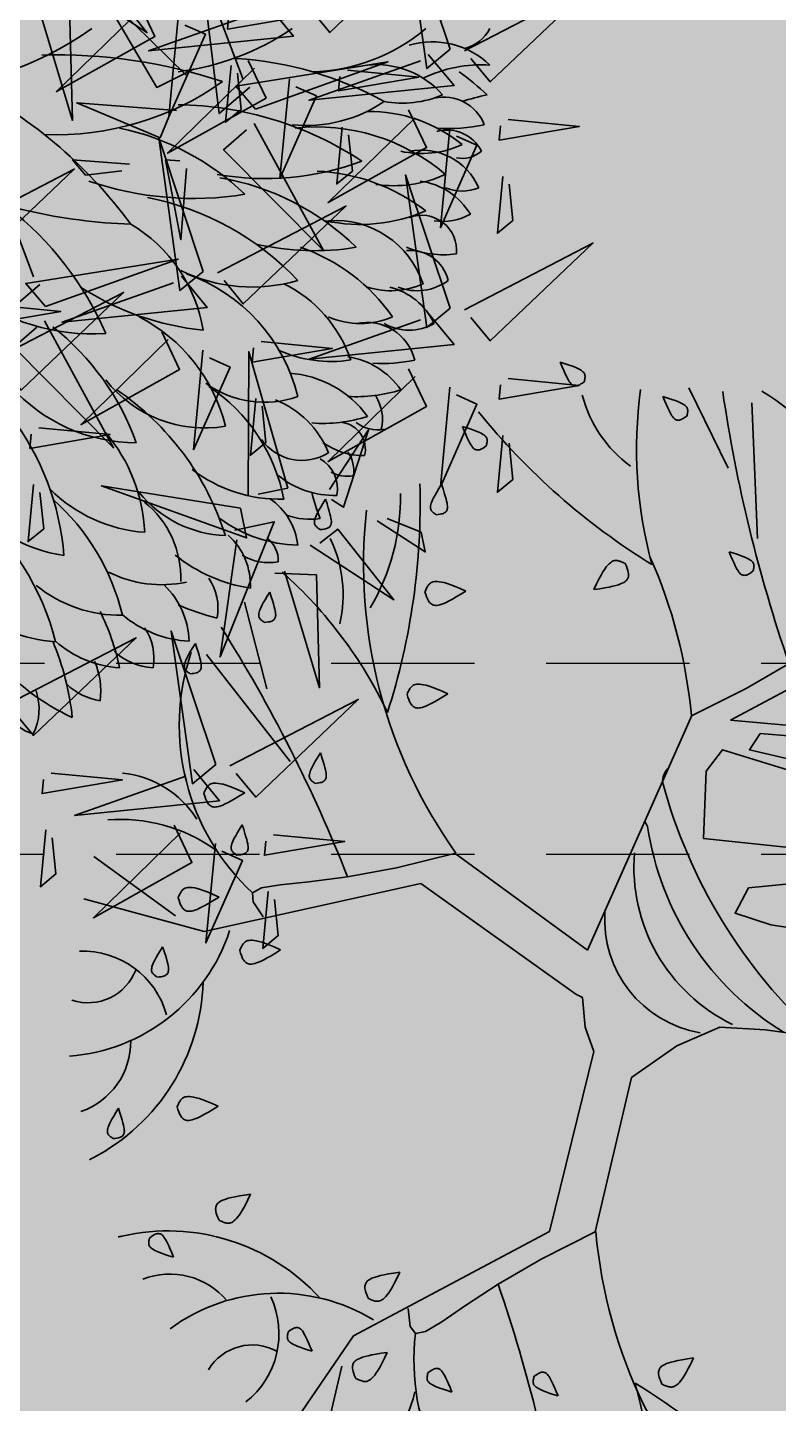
# Model space of a CAD drawing. Header units: millimetres. Extents: x -620 to 19192, y -4765 to 14690.
# Drawn here: x 5364 to 5757, y 5861 to 6581 of the extents above; entities that cross this region are included whole.
import ezdxf

# ---------------------------------------------------------------- set-up
doc = ezdxf.new("R2010")
doc.units = ezdxf.units.MM
doc.header["$LTSCALE"] = 150
doc.linetypes.add('DASHED', pattern=[0.75, 0.5, -0.25])
doc.layers.add('ad-Elevation 10', color=8, linetype='Continuous')
doc.layers.add('ad-Furniture', color=8, linetype='Continuous')
doc.layers.add('ad-Landscape', color=7, linetype='Continuous', lineweight=35, true_color=0x007f00)
doc.layers.add('ad-Landscape 2', color=7, linetype='Continuous', lineweight=35, true_color=0x264c00)

# ---------------------------------------------------------------- blocks, each defined once
blk = doc.blocks.new('bamboo')
at = {"layer": 'ad-Landscape 2'}
for points in [[(1441.7, 20.2), (1392.3, 167.8), (1415.9, -1.1), (1441.7, 20.2)], [(1279.9, 73.2), (1421.8, 146.8), (1308.4, 38.7), (1287, 64.6)], [(1013.6, 99.1), (1106.3, 38.8), (1044.2, 116.9), (1024.6, 101.4)], [(1220.1, -21.7), (1186.2, -50.9), (1166.7, 109), (1212.8, -13.3)], [(1457.4, 18.7), (1599.3, 92.2), (1485.9, -15.8), (1464.5, 10)], [(1158.3, -1.3), (1117.1, -21.9), (1054.1, 85.8), (1149.8, -8.5)], [(974.5, 68.1), (1020.5, 66.3), (1023.9, -58.4), (985.4, 70.4)], [(1095.3, 76), (1115.1, 34.4), (1006.1, -26.5), (1102.4, 67.3)], [(1239.9, 69.2), (1268.3, 34.7), (1108.1, 18.4), (1231.3, 62.1)], [(1205.3, 65.3), (1283.9, 57.7), (1195.2, 42.5), (1196.7, 58.2)], [(1140.9, 55.7), (1130.4, -54.4), (1170.9, 36.9), (1148, 47)], [(1218.1, 7.8), (1238, -33.8), (1129, -94.7), (1225.2, -0.8)], [(1199.3, 2.4), (1193.3, -60.5), (1210.5, -46.3), (1206.4, -6.2)], [(1226.2, -46), (1372.8, 6.4), (1204.4, -20.6), (1226.2, -46)], [(1417.4, 14.6), (1445.8, -19.9), (1285.6, -36.1), (1408.7, 7.5)], [(1263.8, -12.5), (1253.3, -122.6), (1293.7, -31.3), (1270.9, -21.1)], [(1328.2, -2.9), (1406.8, -10.5), (1318.1, -25.7), (1319.6, -10)], [(1139, -47.3), (1028.7, -39.1), (1120.8, -77.6), (1130.5, -54.6)], [(1395.6, -46.8), (1415.5, -88.4), (1306.5, -149.2), (1402.7, -55.4)], [(1505.7, -57.4), (1584.3, -65), (1495.6, -80.2), (1497.1, -64.5)], [(1225, -61.7), (1301.4, -202.1), (1191.1, -90.8), (1216.5, -69)], [(1322.2, -65.8), (1316.2, -128.7), (1333.4, -114.5), (1329.3, -74.4)], [(1441.3, -67.1), (1430.8, -177.1), (1471.2, -85.8), (1448.4, -75.7)], [(1168.6, -225.3), (1119.3, -77.6), (1142.8, -246.6), (1168.6, -225.3)], [(1086.9, -106.8), (1023.9, -102.1), (1038.4, -119), (1078.4, -114.1)], [(1149.9, -111.5), (1143.9, -190.3), (1126.9, -101.9), (1142.6, -103)], [(884, -185.9), (1025.9, -112.3), (912.4, -220.4), (891.1, -194.5)], [(988, -239.9), (954.1, -269), (934.6, -109.2), (980.8, -231.4)], [(1441.7, -266.2), (1392.3, -118.6), (1415.9, -287.5), (1441.7, -266.2)], [(1499.7, -120.3), (1493.7, -183.2), (1510.9, -169), (1506.8, -128.9)], [(1184.4, -226.8), (1326.3, -153.2), (1212.8, -261.3), (1191.5, -235.4)], [(1457.4, -267.7), (1599.3, -194.1), (1485.9, -302.2), (1464.5, -276.3)], [(994.1, -264.1), (1140.7, -211.8), (972.3, -238.7), (994.1, -264.1)], [(1144.3, -230.8), (1172.7, -265.3), (1012.5, -281.6), (1135.7, -237.9)], [(938.6, -322.2), (1080.5, -248.7), (967.1, -356.7), (945.7, -330.8)], [(932.3, -262), (1010.9, -269.6), (922.2, -284.8), (923.7, -269.1)], [(1417.4, -271.7), (1445.8, -306.2), (1285.6, -322.5), (1408.7, -278.8)], [(992.9, -279.9), (1069.3, -420.3), (959, -309), (984.4, -287.2)], [(1122.6, -292.2), (1142.4, -333.8), (1033.4, -394.7), (1129.7, -300.8)], [(1232.6, -302.9), (1311.2, -310.5), (1222.5, -325.7), (1224, -310)], [(1168.2, -312.5), (1157.7, -422.6), (1198.2, -331.3), (1175.3, -321.1)], [(1218.2, -474.1), (1218.9, -314.2), (1262, -464.9), (1229.2, -471.8)], [(1395.6, -333.1), (1415.5, -374.7), (1306.5, -435.6), (1402.7, -341.7)], [(1505.7, -343.8), (1584.3, -351.4), (1495.6, -366.6), (1497.1, -350.9)], [(1441.3, -353.4), (1430.8, -463.5), (1471.2, -372.2), (1448.4, -362)], [(1226.6, -365.8), (1220.6, -428.7), (1237.8, -414.5), (1233.7, -374.4)], [(986.9, -398.3), (1065.5, -405.9), (976.8, -421.1), (978.3, -405.4)], [(1308, -466.6), (1351.2, -400.5), (1323.6, -486.2), (1310.3, -477.5)], [(1499.7, -406.7), (1493.7, -469.6), (1510.9, -455.4), (1506.8, -415.3)], [(980.9, -461.2), (974.9, -524.1), (992.1, -509.9), (988, -469.8)], [(1209.6, -487.3), (1055.9, -462.6), (1216.5, -520.1), (1209.6, -487.3)], [(1361, -501.1), (1413.9, -535.6), (1409.3, -513.8), (1371.9, -498.8)], [(1203.3, -511.5), (1247, -502.3), (1187.1, -651.7), (1205.5, -522.4)], [(1286.7, -528.1), (1379.3, -588.5), (1317.2, -510.3), (1297.6, -525.8)], [(1247.5, -559.2), (1293.6, -560.9), (1297, -685.7), (1258.5, -556.9)], [(1182.3, -770.7), (1132.9, -623.1), (1156.5, -792), (1182.3, -770.7)], [(952.3, -704), (1094.2, -630.5), (980.7, -738.5), (959.4, -712.7)], [(1198, -772.2), (1339.9, -698.7), (1226.5, -806.7), (1205.1, -780.8)], [(1000.5, -780.1), (1079.1, -787.7), (990.4, -802.9), (991.9, -787.2)], [(1158, -776.3), (1186.4, -810.8), (1026.2, -827), (1149.3, -783.4)], [(994.5, -843), (988.5, -905.9), (1005.7, -891.7), (1001.6, -851.6)], [(1136.2, -837.6), (1156, -879.2), (1047.1, -940.1), (1143.3, -846.3)], [(1246.3, -848.3), (1324.9, -855.9), (1236.2, -871.1), (1237.7, -855.4)], [(1181.9, -857.9), (1171.4, -968), (1211.8, -876.7), (1189, -866.6)], [(1240.3, -911.2), (1234.3, -974.1), (1251.5, -959.9), (1247.4, -919.8)]]:
    blk.add_lwpolyline(points, dxfattribs=at)
blk = doc.blocks.new('A$C7DA81DBD')
at = {"layer": 'ad-Landscape'}
for centre, radius, start, end in [((0.5036, -2.3877), 1.7715, 23.40985, 52.04459), ((1.8408, -1.8007), 0.8356, 9.30481, 59.3197), ((2.2585, -2.2572), 0.9551, 13.74281, 70.74014), ((2.8127, -0.1703), 1.5025, 236.86683, 264.37468), ((2.7888, -2.0624), 0.7268, 18.67082, 63.79699), ((3.6025, -1.7876), 0.3701, 25.36372, 76.0362), ((2.0528, -0.5755), 1.111, 231.64981, 273.95156), ((0.9565, -2.7668), 1.425, 19.73306, 51.77211), ((1.8936, -2.412), 0.9205, 13.66836, 62.88227), ((3.5309, -1.1863), 0.4429, 246.56317, 293.43683), ((3.5663, -1.8937), 0.2709, 13.65461, 102.44901), ((3.799, -1.3868), 0.2788, 240.36234, 299.63766), ((3.3701, -1.1333), 0.7046, 245.60352, 278.75304), ((3.3942, -2.2431), 0.4369, 34.78481, 81.07296), ((3.6458, -0.9704), 0.8788, 267.00257, 282.07341), ((2.6751, -1.5084), 0.6953, 218.28249, 279.3433), ((3.0021, -1.5187), 0.5438, 233.77897, 289.79803), ((3.104, -2.4748), 0.5733, 35.76353, 86.37343), ((2.3006, -1.3581), 0.9275, 221.73929, 269.82837), ((1.3292, -3.2587), 1.5303, 17.59049, 55.74559), ((2.167, -2.7765), 0.9598, 10.85815, 56.55055), ((3.5079, -1.2176), 0.814, 266.76384, 287.52222), ((3.4132, -2.1554), 0.2388, 346.75476, 32.31761), ((2.8672, -2.5356), 0.5252, 21.8257, 68.02813), ((0.4415, -3.0214), 1.4626, 4.53972, 37.07204), ((3.3241, -1.386), 0.7926, 265.56631, 288.01228), ((3.4098, -2.3203), 0.1483, 346.0967, 81.70295), ((3.6227, -2.031), 0.1831, 231.14247, 282.0713), ((1.4468, -2.8141), 0.8978, 2.30093, 40.50756), ((3.2095, -2.1093), 0.2729, 215.39886, 302.15517), ((3.5474, -1.9775), 0.3785, 233.8191, 270.95416), ((3.3252, -2.438), 0.1695, 350.71369, 36.27653), ((3.2185, -2.5369), 0.186, 348.23624, 60.99446), ((3.0882, -1.8014), 0.7945, 232.47186, 271.55185), ((3.387, -2.0873), 0.4877, 230.8294, 271.59888), ((3.4542, -2.3019), 0.1679, 239.89017, 283.18093), ((2.4021, -1.9593), 0.8207, 225.12287, 265.9267), ((2.8129, -2.1522), 0.6446, 219.15642, 267.78171), ((4.7109, -2.1806), 1.4962, 194.55365, 200.41362), ((2.0257, -2.069), 0.8461, 218.49282, 261.42911), ((0.4879, -3.7225), 1.408, 14.08678, 50.75178), ((1.0136, -3.5245), 1.2421, 13.52703, 48.39805), ((1.9988, -3.0323), 0.5442, 358.24862, 50.68038), ((2.8327, -2.8868), 0.3555, 6.20703, 55.71806), ((3.2048, -2.0899), 0.7587, 233.84333, 268.58495), ((3.255, -2.3074), 0.3987, 250.94104, 277.72728), ((2.5541, -3.0699), 0.3719, 357.60187, 47.96098), ((2.9291, -2.9329), 0.15, 357.47025, 53.80961), ((3.0549, -2.2322), 0.863, 231.02378, 261.38718), ((3.0253, -2.6704), 0.2744, 237.97543, 281.26619), ((2.4357, -2.4238), 0.6427, 243.07607, 282.38547), ((2.2078, -2.5037), 0.7304, 230.8151, 271.05063), ((2.1285, -3.3962), 0.4606, 2.36478, 45.58317), ((2.4584, -3.1948), 0.2887, 349.0778, 34.64065), ((1.8961, -2.6169), 0.7641, 227.38545, 266.81155), ((3.0457, -2.0047), 1.2814, 246.14352, 256.28476), ((0.9147, -3.7961), 1.3196, 11.93886, 26.21864), ((2.6219, -2.7574), 0.6207, 229.77589, 266.93335), ((2.1061, -3.4684), 0.2887, 349.0778, 34.64065), ((0.4659, -3.9514), 1.4875, 5.97252, 22.70743), ((2.2394, -2.9434), 0.5806, 228.33638, 266.67487), ((2.4444, -2.7002), 1.2047, 219.61762, 245.52562), ((2.4029, -3.194), 0.3293, 226.24511, 267.68542), ((1.6924, -3.6508), 0.4098, 352.3277, 23.61076), ((2.1581, -3.3546), 0.3559, 226.86291, 260.36915), ((1.4522, -3.7508), 0.3106, 333.81915, 18.78711), ((1.8213, -3.5993), 0.3023, 216.32124, 252.6008)]:
    blk.add_arc(centre, radius, start, end, dxfattribs=at)
at = {"layer": 'ad-Landscape 2'}
for centre, radius, start, end in [((1.0264, 1.4309), 1.7659, 234.46623, 305.53377), ((2.3531, 1.1695), 1.4234, 277.04197, 304.31969), ((3.2407, 0.7659), 1.0093, 271.25618, 310.10548), ((4.0462, 0.1006), 0.224, 285.31091, 331.56637), ((1.8634, -3.0329), 2.8823, 71.61053, 91.71734), ((3.9266, -0.5355), 0.4565, 46.08818, 106.23686), ((2.7222, -2.1138), 1.9478, 61.18217, 86.26036), ((3.6164, -0.6908), 0.4865, 41.13896, 95.57028), ((4.1975, -0.9392), 0.7339, 86.42892, 116.01705), ((0.1824, -2.6175), 2.5892, 36.37093, 63.62041), ((1.8532, 0.9988), 1.5896, 267.80694, 305.34258), ((3.052, -1.6261), 1.72, 46.87005, 53.5161), ((3.7607, 0.1513), 0.5674, 259.89405, 293.04357), ((4.487, -1.6291), 1.2847, 101.63719, 108.00047), ((2.5064, -2.2982), 1.8728, 56.55296, 89.35046), ((3.2335, 0.2213), 0.7603, 264.12058, 304.2254), ((3.9905, -0.6212), 0.2383, 21.22812, 103.00293), ((3.5803, -1.2652), 0.8033, 50.61412, 90.78978), ((1.9143, -1.938), 1.4152, 46.12226, 78.10878), ((3.2885, -1.64), 1.0932, 49.52167, 96.17194), ((4.0211, 0.3309), 0.8867, 265.54152, 282.47041), ((4.0065, -0.7788), 0.2144, 27.19351, 104.68974), ((3.8679, -0.1672), 0.5263, 257.39124, 294.96296), ((3.8641, -1.0224), 0.3477, 23.91838, 100.78741), ((4.09, -0.5543), 0.1658, 259.35441, 310.28324), ((3.0057, 0.698), 1.5293, 260.07303, 290.39202), ((2.3551, 1.8074), 2.8907, 245.67414, 268.25794), ((2.5206, -2.2177), 1.411, 45.5947, 80.34135), ((3.2424, -1.8545), 1.0655, 52.5105, 87.25212), ((3.7147, -0.1925), 0.678, 261.55573, 294.70525), ((2.6118, 0.8298), 1.7705, 251.06869, 279.21005), ((3.8058, -1.2269), 0.3858, 31.15088, 81.88723), ((4.09, -0.6654), 0.2348, 246.95459, 293.04541), ((2.0704, -2.4383), 1.5297, 43.15526, 79.12002), ((3.5292, -0.1698), 0.9139, 258.01728, 293.3144), ((3.867, -1.2266), 0.1934, 354.18666, 110.59598), ((3.9828, -0.7528), 0.3143, 261.59333, 299.16505), ((3.3934, -1.5704), 0.508, 18.36566, 94.36285), ((3.2785, 0.1985), 1.4267, 256.95691, 279.25489), ((2.8723, -2.1694), 1.0147, 34.6416, 71.06237), ((3.9905, -0.7068), 0.5437, 247.64575, 277.28341), ((3.8061, -1.4393), 0.2126, 12.8534, 96.06864), ((2.935, -0.5362), 0.8919, 243.91881, 286.35993), ((3.6986, -1.0203), 0.4283, 252.41068, 294.40253), ((3.8429, -1.1634), 0.2852, 248.35462, 306.71622)]:
    blk.add_arc(centre, radius, start, end, dxfattribs=at)
blk = doc.blocks.new('A$C279134A6')
at = {"layer": 'ad-Landscape', "linetype": 'Continuous'}
for p, q in [((185.45, 683.31), (169.64, 750.19)), ((352.62, 400.13), (423.66, 240.51)), ((72.23, 376.89), (16.73, 336.36)), ((150.22, 271.73), (93.3, 199.01)), ((134.41, 222.4), (119.11, 163.38)), ((468.35, 119.95), (464.31, 27.7)), ((448.29, 72.2), (421.53, 17.41))]:
    blk.add_line(p, q, dxfattribs=at)
for points in [[(326.61, 591.55), (193.35, 662.62), (145.49, 732.73)], [(316.25, 690.18), (316.11, 690.71), (315.98, 691.24), (315.87, 691.75), (315.77, 692.26), (315.69, 692.76), (315.64, 693.25), (315.62, 693.72), (315.63, 694.19), (315.67, 694.64), (315.76, 695.08), (315.92, 695.51), (316.14, 695.95), (316.45, 696.39), (316.85, 696.83), (317.36, 697.29), (317.99, 697.77), (318.77, 698.27), (319.72, 698.8), (320.92, 699.38), (322.42, 700.03), (324.28, 700.75), (326.54, 701.56), (329.26, 702.47), (332.5, 703.5)], [(316.25, 690.18), (317.42, 689.35), (318.43, 688.7), (319.29, 688.21), (320.03, 687.85), (320.66, 687.61), (321.22, 687.47), (321.72, 687.4), (322.19, 687.39), (322.64, 687.42), (323.09, 687.49), (323.53, 687.63), (323.97, 687.84), (324.42, 688.13), (324.88, 688.52), (325.36, 689.02), (325.85, 689.63), (326.38, 690.38), (326.95, 691.31), (327.59, 692.48), (328.32, 693.92), (329.15, 695.7), (330.11, 697.85), (331.22, 700.44), (332.5, 703.5)], [(194.9, 691.63), (195.59, 691.97), (196.28, 692.3), (196.96, 692.6), (197.63, 692.88), (198.3, 693.13), (198.95, 693.34), (199.6, 693.51), (200.24, 693.63), (200.87, 693.7), (201.51, 693.69), (202.15, 693.61), (202.81, 693.43), (203.5, 693.13), (204.24, 692.7), (205.01, 692.13), (205.85, 691.39), (206.75, 690.48), (207.74, 689.32), (208.83, 687.86), (210.03, 686.04), (211.36, 683.8), (212.85, 681.06), (214.5, 677.77), (216.33, 673.87)], [(244.05, 687.63), (243.91, 688.16), (243.78, 688.68), (243.67, 689.2), (243.57, 689.71), (243.49, 690.21), (243.44, 690.7), (243.42, 691.17), (243.43, 691.63), (243.47, 692.08), (243.56, 692.52), (243.72, 692.96), (243.94, 693.4), (244.25, 693.83), (244.65, 694.28), (245.16, 694.74), (245.79, 695.22), (246.56, 695.72), (247.52, 696.25), (248.72, 696.83), (250.22, 697.48), (252.07, 698.2), (254.33, 699), (257.06, 699.92), (260.3, 700.95)], [(244.05, 687.63), (245.22, 686.8), (246.23, 686.15), (247.09, 685.66), (247.83, 685.3), (248.46, 685.06), (249.02, 684.92), (249.52, 684.85), (249.99, 684.84), (250.44, 684.87), (250.88, 684.94), (251.32, 685.08), (251.77, 685.29), (252.22, 685.58), (252.68, 685.97), (253.15, 686.46), (253.65, 687.08), (254.18, 687.83), (254.75, 688.76), (255.39, 689.93), (256.12, 691.37), (256.95, 693.15), (257.91, 695.3), (259.02, 697.88), (260.3, 700.95)], [(403.22, 695.44), (402.42, 693.59), (401.81, 692.02), (401.38, 690.69), (401.1, 689.57), (400.95, 688.63), (400.91, 687.82), (400.96, 687.11), (401.08, 686.46), (401.25, 685.85), (401.48, 685.26), (401.8, 684.69), (402.21, 684.14), (402.74, 683.61), (403.41, 683.09), (404.23, 682.57), (405.21, 682.06), (406.4, 681.55), (407.82, 681.04), (409.55, 680.53), (411.63, 680), (414.13, 679.45), (417.09, 678.89), (420.58, 678.3), (424.65, 677.69)], [(403.22, 695.44), (403.92, 695.78), (404.6, 696.11), (405.28, 696.42), (405.95, 696.7), (406.62, 696.94), (407.27, 697.15), (407.92, 697.32), (408.56, 697.44), (409.19, 697.51), (409.83, 697.51), (410.47, 697.42), (411.13, 697.24), (411.83, 696.94), (412.56, 696.51), (413.34, 695.94), (414.17, 695.21), (415.08, 694.29), (416.06, 693.13), (417.15, 691.68), (418.35, 689.86), (419.69, 687.61), (421.17, 684.87), (422.82, 681.59), (424.65, 677.69)], [(194.9, 691.63), (194.1, 689.78), (193.49, 688.2), (193.06, 686.88), (192.78, 685.76), (192.63, 684.82), (192.59, 684.01), (192.64, 683.3), (192.76, 682.65), (192.93, 682.04), (193.16, 681.45), (193.47, 680.88), (193.89, 680.33), (194.42, 679.8), (195.08, 679.27), (195.9, 678.76), (196.89, 678.25), (198.07, 677.74), (199.5, 677.23), (201.23, 676.71), (203.31, 676.18), (205.81, 675.64), (208.77, 675.08), (212.26, 674.49), (216.33, 673.87)], [(148.92, 659.8), (148.78, 660.34), (148.65, 660.86), (148.54, 661.38), (148.44, 661.89), (148.36, 662.39), (148.31, 662.87), (148.29, 663.35), (148.3, 663.81), (148.34, 664.26), (148.44, 664.7), (148.59, 665.14), (148.81, 665.57), (149.12, 666.01), (149.52, 666.46), (150.03, 666.92), (150.67, 667.39), (151.44, 667.89), (152.39, 668.43), (153.6, 669.01), (155.09, 669.65), (156.95, 670.37), (159.21, 671.18), (161.93, 672.09), (165.17, 673.12)], [(148.92, 659.8), (150.09, 658.98), (151.1, 658.33), (151.96, 657.83), (152.7, 657.48), (153.34, 657.24), (153.89, 657.09), (154.39, 657.03), (154.86, 657.01), (155.31, 657.04), (155.76, 657.12), (156.2, 657.26), (156.64, 657.47), (157.09, 657.76), (157.55, 658.15), (158.03, 658.64), (158.52, 659.26), (159.05, 660.01), (159.62, 660.94), (160.26, 662.1), (160.99, 663.55), (161.82, 665.32), (162.78, 667.48), (163.89, 670.06), (165.17, 673.12)], [(358.2, 591.72), (320.98, 610.4), (291.74, 627.48), (269.52, 642.02), (253.38, 653.1), (242.35, 659.78), (235.49, 661.13), (231.84, 656.23), (230.45, 644.14)], [(203.37, 637.08), (202.56, 635.22), (201.96, 633.65), (201.52, 632.33), (201.24, 631.21), (201.09, 630.26), (201.06, 629.45), (201.11, 628.74), (201.22, 628.1), (201.39, 627.49), (201.62, 626.9), (201.94, 626.33), (202.35, 625.78), (202.88, 625.24), (203.55, 624.72), (204.37, 624.21), (205.36, 623.7), (206.54, 623.19), (207.97, 622.68), (209.69, 622.16), (211.78, 621.63), (214.27, 621.09), (217.24, 620.53), (220.72, 619.94), (224.79, 619.32)], [(203.37, 637.08), (204.06, 637.42), (204.75, 637.75), (205.43, 638.05), (206.1, 638.33), (206.76, 638.58), (207.42, 638.79), (208.07, 638.96), (208.7, 639.08), (209.34, 639.14), (209.97, 639.14), (210.61, 639.06), (211.28, 638.87), (211.97, 638.58), (212.7, 638.15), (213.48, 637.57), (214.31, 636.84), (215.22, 635.92), (216.21, 634.77), (217.29, 633.31), (218.49, 631.49), (219.83, 629.25), (221.31, 626.51), (222.96, 623.22), (224.79, 619.32)], [(54.64, 595.87), (54.5, 596.4), (54.38, 596.92), (54.26, 597.44), (54.16, 597.95), (54.09, 598.45), (54.04, 598.93), (54.01, 599.41), (54.02, 599.87), (54.07, 600.32), (54.16, 600.76), (54.31, 601.2), (54.54, 601.63), (54.84, 602.07), (55.25, 602.52), (55.76, 602.98), (56.39, 603.46), (57.16, 603.95), (58.12, 604.49), (59.32, 605.07), (60.82, 605.71), (62.67, 606.43), (64.93, 607.24), (67.65, 608.16), (70.9, 609.19)], [(54.64, 595.87), (55.82, 595.04), (56.82, 594.39), (57.68, 593.9), (58.42, 593.54), (59.06, 593.3), (59.62, 593.16), (60.12, 593.09), (60.58, 593.08), (61.04, 593.1), (61.48, 593.18), (61.92, 593.32), (62.36, 593.53), (62.81, 593.82), (63.27, 594.21), (63.75, 594.7), (64.25, 595.32), (64.77, 596.07), (65.35, 597), (65.99, 598.17), (66.71, 599.61), (67.55, 601.38), (68.51, 603.54), (69.62, 606.12), (70.9, 609.19)], [(356.89, 469.03), (326.61, 591.55)], [(382.56, 486.75), (357.78, 591.94)], [(101.81, 583.95), (101.01, 582.09), (100.4, 580.52), (99.97, 579.19), (99.69, 578.08), (99.54, 577.13), (99.5, 576.32), (99.55, 575.61), (99.67, 574.97), (99.84, 574.35), (100.07, 573.77), (100.39, 573.2), (100.8, 572.65), (101.33, 572.11), (102, 571.59), (102.81, 571.07), (103.8, 570.56), (104.99, 570.06), (106.41, 569.55), (108.14, 569.03), (110.22, 568.5), (112.72, 567.96), (115.68, 567.39), (119.17, 566.81), (123.24, 566.19)], [(101.81, 583.95), (102.51, 584.29), (103.19, 584.61), (103.87, 584.92), (104.54, 585.2), (105.21, 585.45), (105.86, 585.66), (106.51, 585.83), (107.15, 585.95), (107.78, 586.01), (108.42, 586.01), (109.06, 585.93), (109.72, 585.74), (110.42, 585.44), (111.15, 585.02), (111.93, 584.44), (112.76, 583.71), (113.67, 582.79), (114.65, 581.64), (115.74, 580.18), (116.94, 578.36), (118.28, 576.11), (119.76, 573.38), (121.41, 570.09), (123.24, 566.19)], [(29.7, 528.37), (29.25, 528.06), (28.81, 527.74), (28.39, 527.43), (27.99, 527.1), (27.6, 526.77), (27.25, 526.44), (26.92, 526.09), (26.63, 525.73), (26.37, 525.36), (26.15, 524.97), (25.98, 524.54), (25.87, 524.06), (25.82, 523.53), (25.84, 522.93), (25.93, 522.24), (26.1, 521.47), (26.36, 520.59), (26.74, 519.56), (27.27, 518.34), (27.99, 516.88), (28.93, 515.13), (30.12, 513.04), (31.6, 510.58), (33.39, 507.68)], [(29.7, 528.37), (31.13, 528.24), (32.32, 528.08), (33.3, 527.89), (34.09, 527.68), (34.73, 527.45), (35.25, 527.2), (35.67, 526.93), (36.03, 526.63), (36.36, 526.32), (36.64, 525.97), (36.89, 525.58), (37.09, 525.13), (37.24, 524.62), (37.34, 524.02), (37.38, 523.34), (37.36, 522.55), (37.27, 521.63), (37.1, 520.55), (36.83, 519.25), (36.44, 517.68), (35.92, 515.79), (35.25, 513.53), (34.41, 510.84), (33.39, 507.68)], [(73.29, 506.76), (73.89, 508.69), (74.45, 510.28), (74.98, 511.57), (75.5, 512.6), (76, 513.41), (76.49, 514.05), (76.99, 514.56), (77.5, 514.97), (78.03, 515.33), (78.59, 515.63), (79.2, 515.85), (79.87, 516), (80.62, 516.06), (81.47, 516.03), (82.42, 515.89), (83.51, 515.63), (84.73, 515.25), (86.15, 514.71), (87.8, 513.98), (89.72, 513.02), (91.97, 511.82), (94.59, 510.32), (97.62, 508.49), (101.12, 506.32)], [(73.29, 506.76), (73.6, 506.05), (73.91, 505.35), (74.22, 504.68), (74.55, 504.03), (74.9, 503.41), (75.26, 502.82), (75.64, 502.28), (76.05, 501.77), (76.48, 501.31), (76.97, 500.9), (77.51, 500.54), (78.13, 500.25), (78.85, 500.03), (79.69, 499.88), (80.65, 499.81), (81.76, 499.82), (83.05, 499.93), (84.55, 500.16), (86.32, 500.56), (88.42, 501.17), (90.89, 502), (93.8, 503.12), (97.19, 504.54), (101.12, 506.32)], [(382.56, 486.75), (413.24, 465.34), (442.58, 452.51), (473.75, 454.34), (542.66, 463.81)], [(344.62, 430.21), (349.05, 432.35), (350.89, 452.51), (356.89, 469.03)], [(566.22, 448.74), (547.11, 430.52), (522.98, 414.51), (539.77, 401.2), (587.45, 406.7), (583.78, 399.37), (477.42, 382.87), (452.99, 374.92), (462.23, 357.76), (561.78, 348.05), (554.44, 337.06), (431.57, 324.23), (433.41, 278.42), (444.41, 263.76), (497.59, 280.25), (493.92, 271.09), (462.75, 263.76), (470.08, 252.76), (492.09, 254.59), (490.26, 247.26), (449.88, 243.53)], [(344.62, 430.21), (239.13, 354.81)], [(59.76, 418.5), (59.3, 418.18), (58.87, 417.87), (58.44, 417.55), (58.04, 417.23), (57.66, 416.9), (57.3, 416.56), (56.97, 416.21), (56.68, 415.86), (56.42, 415.49), (56.2, 415.09), (56.04, 414.66), (55.92, 414.18), (55.87, 413.65), (55.89, 413.05), (55.98, 412.37), (56.15, 411.59), (56.41, 410.71), (56.79, 409.69), (57.32, 408.46), (58.04, 407), (58.98, 405.25), (60.17, 403.16), (61.65, 400.7), (63.44, 397.81)], [(59.76, 418.5), (61.19, 418.36), (62.37, 418.2), (63.35, 418.02), (64.14, 417.81), (64.78, 417.58), (65.3, 417.32), (65.72, 417.05), (66.08, 416.75), (66.41, 416.44), (66.7, 416.09), (66.94, 415.7), (67.14, 415.25), (67.29, 414.74), (67.39, 414.14), (67.43, 413.46), (67.41, 412.67), (67.32, 411.75), (67.15, 410.67), (66.88, 409.37), (66.49, 407.8), (65.97, 405.91), (65.3, 403.65), (64.46, 400.97), (63.44, 397.81)], [(115.9, 400.36), (116.49, 402.29), (117.05, 403.88), (117.59, 405.17), (118.1, 406.2), (118.6, 407.01), (119.1, 407.65), (119.6, 408.16), (120.11, 408.58), (120.64, 408.93), (121.2, 409.23), (121.8, 409.45), (122.48, 409.6), (123.23, 409.66), (124.07, 409.63), (125.03, 409.49), (126.11, 409.23), (127.34, 408.85), (128.76, 408.31), (130.4, 407.58), (132.33, 406.63), (134.58, 405.42), (137.2, 403.92), (140.23, 402.1), (143.72, 399.92)], [(115.9, 400.36), (116.2, 399.65), (116.51, 398.96), (116.83, 398.28), (117.16, 397.63), (117.5, 397.01), (117.86, 396.43), (118.25, 395.88), (118.65, 395.37), (119.09, 394.91), (119.57, 394.5), (120.12, 394.14), (120.74, 393.85), (121.46, 393.63), (122.29, 393.48), (123.26, 393.41), (124.37, 393.42), (125.65, 393.53), (127.15, 393.77), (128.93, 394.17), (131.02, 394.77), (133.5, 395.61), (136.41, 396.72), (139.8, 398.14), (143.72, 399.92)], [(352.62, 400.13), (262.56, 334.25)], [(239.13, 354.81), (91.68, 387.47), (9.73, 365.32)], [(263.02, 334.14), (222.6, 344.15), (189.28, 350.19), (162.94, 353.59), (143.48, 355.67), (130.75, 357.77), (124.66, 361.2), (125.08, 367.3), (131.89, 377.39)], [(74, 364.42), (74.59, 366.35), (75.15, 367.94), (75.69, 369.23), (76.2, 370.26), (76.7, 371.07), (77.2, 371.71), (77.7, 372.22), (78.21, 372.63), (78.73, 372.99), (79.29, 373.29), (79.9, 373.51), (80.57, 373.66), (81.32, 373.72), (82.17, 373.69), (83.13, 373.55), (84.21, 373.29), (85.44, 372.91), (86.85, 372.37), (88.5, 371.64), (90.43, 370.68), (92.68, 369.48), (95.3, 367.98), (98.33, 366.15), (101.82, 363.98)], [(74, 364.42), (74.3, 363.71), (74.61, 363.01), (74.93, 362.34), (75.26, 361.69), (75.6, 361.07), (75.96, 360.48), (76.34, 359.94), (76.75, 359.43), (77.19, 358.97), (77.67, 358.56), (78.22, 358.2), (78.84, 357.91), (79.56, 357.69), (80.39, 357.54), (81.36, 357.47), (82.47, 357.48), (83.75, 357.59), (85.25, 357.82), (87.02, 358.22), (89.12, 358.83), (91.6, 359.66), (94.5, 360.78), (97.89, 362.2), (101.82, 363.98)], [(113.94, 335.5), (113.49, 335.19), (113.05, 334.87), (112.62, 334.56), (112.22, 334.23), (111.84, 333.9), (111.48, 333.57), (111.15, 333.22), (110.86, 332.86), (110.6, 332.49), (110.38, 332.1), (110.22, 331.67), (110.1, 331.19), (110.05, 330.66), (110.07, 330.06), (110.16, 329.37), (110.33, 328.6), (110.59, 327.72), (110.97, 326.69), (111.5, 325.47), (112.22, 324.01), (113.16, 322.26), (114.35, 320.17), (115.83, 317.71), (117.62, 314.81)], [(113.94, 335.5), (115.37, 335.37), (116.55, 335.21), (117.53, 335.02), (118.32, 334.81), (118.96, 334.58), (119.48, 334.33), (119.9, 334.06), (120.27, 333.76), (120.59, 333.44), (120.88, 333.1), (121.12, 332.71), (121.32, 332.26), (121.47, 331.75), (121.57, 331.15), (121.61, 330.47), (121.59, 329.68), (121.5, 328.76), (121.33, 327.68), (121.06, 326.38), (120.67, 324.81), (120.15, 322.92), (119.48, 320.66), (118.64, 317.97), (117.62, 314.81)], [(91.5, 293.44), (92.09, 295.37), (92.66, 296.96), (93.19, 298.25), (93.7, 299.28), (94.2, 300.09), (94.7, 300.73), (95.2, 301.24), (95.71, 301.66), (96.24, 302.01), (96.8, 302.31), (97.4, 302.53), (98.08, 302.68), (98.83, 302.74), (99.67, 302.71), (100.63, 302.57), (101.71, 302.31), (102.94, 301.93), (104.36, 301.39), (106.01, 300.66), (107.93, 299.71), (110.18, 298.5), (112.8, 297), (115.83, 295.18), (119.32, 293)], [(91.5, 293.44), (91.8, 292.73), (92.11, 292.04), (92.43, 291.36), (92.76, 290.71), (93.1, 290.09), (93.46, 289.51), (93.85, 288.96), (94.25, 288.45), (94.69, 287.99), (95.17, 287.58), (95.72, 287.22), (96.34, 286.93), (97.06, 286.71), (97.89, 286.56), (98.86, 286.49), (99.97, 286.5), (101.25, 286.61), (102.76, 286.85), (104.53, 287.25), (106.63, 287.85), (109.1, 288.69), (112.01, 289.8), (115.4, 291.22), (119.32, 293)], [(167.13, 286.62), (166.68, 286.3), (166.24, 285.99), (165.82, 285.67), (165.41, 285.35), (165.03, 285.02), (164.68, 284.68), (164.35, 284.34), (164.05, 283.98), (163.8, 283.61), (163.58, 283.21), (163.41, 282.78), (163.3, 282.31), (163.25, 281.77), (163.26, 281.17), (163.35, 280.49), (163.52, 279.72), (163.79, 278.84), (164.17, 277.81), (164.7, 276.58), (165.42, 275.12), (166.36, 273.37), (167.55, 271.28), (169.03, 268.82), (170.82, 265.93)], [(167.13, 286.62), (168.56, 286.48), (169.75, 286.32), (170.72, 286.14), (171.52, 285.93), (172.16, 285.7), (172.67, 285.44), (173.1, 285.17), (173.46, 284.87), (173.78, 284.56), (174.07, 284.21), (174.32, 283.82), (174.52, 283.37), (174.67, 282.86), (174.77, 282.27), (174.81, 281.58), (174.79, 280.79), (174.7, 279.88), (174.53, 278.79), (174.25, 277.5), (173.87, 275.93), (173.35, 274.04), (172.68, 271.77), (171.84, 269.09), (170.82, 265.93)], [(449.88, 243.53), (588.09, 169.82), (635.95, 99.71)], [(229.79, 226.07), (230.38, 228), (230.94, 229.58), (231.48, 230.87), (231.99, 231.9), (232.49, 232.72), (232.99, 233.36), (233.49, 233.87), (234, 234.28), (234.52, 234.64), (235.08, 234.93), (235.69, 235.16), (236.36, 235.31), (237.12, 235.37), (237.96, 235.33), (238.92, 235.19), (240, 234.94), (241.23, 234.56), (242.65, 234.01), (244.29, 233.28), (246.22, 232.33), (248.47, 231.12), (251.09, 229.62), (254.12, 227.8), (257.61, 225.62)], [(423.23, 240.72), (460.45, 222.04), (489.69, 204.96), (511.91, 190.42), (528.06, 179.35), (539.08, 172.67), (545.95, 171.31)], [(229.79, 226.07), (230.09, 225.35), (230.4, 224.66), (230.72, 223.99), (231.05, 223.34), (231.39, 222.72), (231.75, 222.13), (232.14, 221.58), (232.54, 221.07), (232.98, 220.61), (233.46, 220.2), (234.01, 219.85), (234.63, 219.56), (235.35, 219.33), (236.18, 219.18), (237.15, 219.11), (238.26, 219.13), (239.54, 219.23), (241.04, 219.47), (242.82, 219.87), (244.91, 220.47), (247.39, 221.31), (250.29, 222.42), (253.68, 223.85), (257.61, 225.62)], [(82.08, 212.05), (81.62, 211.74), (81.19, 211.42), (80.76, 211.1), (80.36, 210.78), (79.98, 210.45), (79.62, 210.12), (79.29, 209.77), (79, 209.41), (78.74, 209.04), (78.52, 208.65), (78.36, 208.22), (78.24, 207.74), (78.19, 207.21), (78.21, 206.61), (78.3, 205.92), (78.47, 205.15), (78.73, 204.27), (79.11, 203.24), (79.64, 202.02), (80.36, 200.56), (81.3, 198.81), (82.49, 196.72), (83.97, 194.26), (85.76, 191.36)], [(82.08, 212.05), (83.51, 211.92), (84.69, 211.76), (85.67, 211.57), (86.46, 211.36), (87.1, 211.13), (87.62, 210.88), (88.04, 210.6), (88.4, 210.31), (88.73, 209.99), (89.02, 209.65), (89.26, 209.26), (89.46, 208.81), (89.61, 208.3), (89.71, 207.7), (89.75, 207.02), (89.73, 206.22), (89.64, 205.31), (89.47, 204.23), (89.2, 202.93), (88.81, 201.36), (88.29, 199.47), (87.62, 197.21), (86.78, 194.52), (85.76, 191.36)], [(132.69, 177.1), (132.24, 176.78), (131.8, 176.47), (131.37, 176.15), (130.97, 175.82), (130.59, 175.5), (130.23, 175.16), (129.9, 174.81), (129.61, 174.46), (129.35, 174.08), (129.13, 173.69), (128.97, 173.26), (128.85, 172.78), (128.8, 172.25), (128.82, 171.65), (128.91, 170.97), (129.08, 170.19), (129.34, 169.31), (129.72, 168.29), (130.25, 167.06), (130.97, 165.6), (131.91, 163.85), (133.1, 161.76), (134.58, 159.3), (136.37, 156.41)], [(132.69, 177.1), (134.12, 176.96), (135.3, 176.8), (136.28, 176.61), (137.07, 176.41), (137.71, 176.17), (138.23, 175.92), (138.65, 175.65), (139.02, 175.35), (139.34, 175.04), (139.63, 174.69), (139.87, 174.3), (140.07, 173.85), (140.22, 173.34), (140.32, 172.74), (140.36, 172.06), (140.34, 171.27), (140.25, 170.35), (140.08, 169.27), (139.81, 167.97), (139.42, 166.4), (138.9, 164.51), (138.23, 162.25), (137.39, 159.57), (136.37, 156.41)], [(241.95, 156.21), (242.54, 158.14), (243.1, 159.73), (243.64, 161.02), (244.15, 162.05), (244.65, 162.86), (245.15, 163.5), (245.65, 164.01), (246.16, 164.42), (246.69, 164.78), (247.25, 165.08), (247.85, 165.3), (248.53, 165.45), (249.28, 165.51), (250.12, 165.48), (251.08, 165.34), (252.16, 165.08), (253.39, 164.7), (254.81, 164.16), (256.45, 163.43), (258.38, 162.47), (260.63, 161.26), (263.25, 159.77), (266.28, 157.94), (269.77, 155.77)], [(241.95, 156.21), (242.25, 155.5), (242.56, 154.8), (242.88, 154.13), (243.21, 153.48), (243.55, 152.86), (243.91, 152.27), (244.3, 151.72), (244.7, 151.22), (245.14, 150.76), (245.62, 150.34), (246.17, 149.99), (246.79, 149.7), (247.51, 149.48), (248.34, 149.33), (249.31, 149.26), (250.42, 149.27), (251.7, 149.38), (253.2, 149.61), (254.98, 150.01), (257.07, 150.61), (259.55, 151.45), (262.46, 152.57), (265.85, 153.99), (269.77, 155.77)], [(378.21, 137), (379.01, 138.85), (379.62, 140.43), (380.05, 141.75), (380.33, 142.87), (380.48, 143.82), (380.52, 144.62), (380.47, 145.33), (380.35, 145.98), (380.18, 146.59), (379.95, 147.18), (379.64, 147.75), (379.22, 148.3), (378.69, 148.83), (378.03, 149.36), (377.21, 149.87), (376.22, 150.38), (375.04, 150.89), (373.61, 151.4), (371.88, 151.92), (369.8, 152.45), (367.3, 152.99), (364.34, 153.55), (360.85, 154.14), (356.78, 154.76)], [(378.21, 137), (377.52, 136.66), (376.83, 136.33), (376.15, 136.03), (375.48, 135.75), (374.81, 135.5), (374.16, 135.29), (373.51, 135.12), (372.87, 135), (372.24, 134.93), (371.6, 134.94), (370.96, 135.02), (370.3, 135.2), (369.61, 135.5), (368.87, 135.93), (368.1, 136.5), (367.26, 137.24), (366.36, 138.15), (365.37, 139.31), (364.28, 140.77), (363.08, 142.59), (361.75, 144.83), (360.26, 147.57), (358.61, 150.86), (356.78, 154.76)], [(465.18, 142.27), (464.01, 143.09), (463, 143.74), (462.14, 144.23), (461.41, 144.59), (460.77, 144.83), (460.21, 144.98), (459.71, 145.04), (459.24, 145.06), (458.79, 145.03), (458.35, 144.95), (457.91, 144.81), (457.46, 144.6), (457.01, 144.31), (456.55, 143.92), (456.08, 143.43), (455.58, 142.81), (455.05, 142.06), (454.48, 141.13), (453.84, 139.96), (453.12, 138.52), (452.28, 136.75), (451.32, 134.59), (450.21, 132.01), (448.93, 128.94)], [(465.18, 142.27), (465.32, 141.73), (465.45, 141.21), (465.57, 140.69), (465.66, 140.18), (465.74, 139.68), (465.79, 139.2), (465.81, 138.72), (465.81, 138.26), (465.76, 137.81), (465.67, 137.37), (465.52, 136.93), (465.29, 136.5), (464.98, 136.06), (464.58, 135.61), (464.07, 135.15), (463.44, 134.68), (462.67, 134.18), (461.71, 133.64), (460.51, 133.06), (459.01, 132.42), (457.16, 131.7), (454.9, 130.89), (452.17, 129.97), (448.93, 128.94)], [(170.59, 113.93), (170.14, 113.62), (169.7, 113.3), (169.28, 112.98), (168.88, 112.66), (168.49, 112.33), (168.14, 112), (167.81, 111.65), (167.52, 111.29), (167.26, 110.92), (167.04, 110.53), (166.87, 110.1), (166.76, 109.62), (166.71, 109.09), (166.73, 108.49), (166.82, 107.8), (166.99, 107.03), (167.25, 106.15), (167.63, 105.12), (168.16, 103.9), (168.88, 102.44), (169.82, 100.68), (171.01, 98.6), (172.49, 96.13), (174.28, 93.24)], [(170.59, 113.93), (172.02, 113.8), (173.21, 113.64), (174.19, 113.45), (174.98, 113.24), (175.62, 113.01), (176.14, 112.76), (176.56, 112.48), (176.92, 112.19), (177.25, 111.87), (177.53, 111.53), (177.78, 111.14), (177.98, 110.69), (178.13, 110.18), (178.23, 109.58), (178.27, 108.9), (178.25, 108.1), (178.16, 107.19), (177.99, 106.11), (177.72, 104.81), (177.33, 103.24), (176.81, 101.35), (176.14, 99.09), (175.3, 96.4), (174.28, 93.24)], [(249.57, 103.78), (249.11, 103.47), (248.68, 103.15), (248.25, 102.83), (247.85, 102.51), (247.47, 102.18), (247.11, 101.85), (246.78, 101.5), (246.49, 101.14), (246.23, 100.77), (246.01, 100.38), (245.85, 99.95), (245.73, 99.47), (245.68, 98.94), (245.7, 98.33), (245.79, 97.65), (245.96, 96.88), (246.22, 96), (246.6, 94.97), (247.13, 93.75), (247.85, 92.29), (248.79, 90.53), (249.98, 88.45), (251.46, 85.98), (253.25, 83.09)], [(249.57, 103.78), (251, 103.65), (252.18, 103.49), (253.16, 103.3), (253.95, 103.09), (254.59, 102.86), (255.11, 102.61), (255.53, 102.33), (255.89, 102.04), (256.22, 101.72), (256.51, 101.38), (256.75, 100.99), (256.95, 100.54), (257.1, 100.03), (257.2, 99.43), (257.24, 98.74), (257.22, 97.95), (257.13, 97.04), (256.96, 95.96), (256.69, 94.66), (256.3, 93.09), (255.78, 91.2), (255.11, 88.94), (254.27, 86.25), (253.25, 83.09)], [(283.67, 56.96), (282.5, 57.79), (281.49, 58.43), (280.63, 58.93), (279.89, 59.28), (279.26, 59.52), (278.7, 59.67), (278.2, 59.74), (277.73, 59.75), (277.28, 59.72), (276.83, 59.64), (276.39, 59.51), (275.95, 59.3), (275.5, 59), (275.04, 58.62), (274.56, 58.12), (274.07, 57.51), (273.54, 56.76), (272.97, 55.82), (272.33, 54.66), (271.6, 53.21), (270.77, 51.44), (269.81, 49.29), (268.7, 46.7), (267.42, 43.64)], [(283.67, 56.96), (283.81, 56.43), (283.94, 55.9), (284.05, 55.38), (284.15, 54.88), (284.23, 54.38), (284.28, 53.89), (284.3, 53.41), (284.29, 52.95), (284.25, 52.5), (284.16, 52.06), (284, 51.63), (283.78, 51.19), (283.47, 50.75), (283.07, 50.3), (282.56, 49.84), (281.92, 49.37), (281.15, 48.87), (280.2, 48.34), (279, 47.75), (277.5, 47.11), (275.64, 46.39), (273.38, 45.58), (270.66, 44.67), (267.42, 43.64)], [(420.14, 36.66), (418.97, 37.49), (417.96, 38.14), (417.1, 38.63), (416.36, 38.99), (415.72, 39.23), (415.17, 39.37), (414.66, 39.44), (414.2, 39.45), (413.75, 39.42), (413.3, 39.34), (412.86, 39.21), (412.42, 39), (411.97, 38.71), (411.51, 38.32), (411.03, 37.82), (410.53, 37.21), (410.01, 36.46), (409.44, 35.52), (408.8, 34.36), (408.07, 32.92), (407.24, 31.14), (406.27, 28.99), (405.16, 26.4), (403.88, 23.34)], [(420.14, 36.66), (420.28, 36.13), (420.41, 35.6), (420.52, 35.08), (420.62, 34.58), (420.69, 34.08), (420.75, 33.59), (420.77, 33.12), (420.76, 32.65), (420.72, 32.2), (420.62, 31.76), (420.47, 31.33), (420.25, 30.89), (419.94, 30.45), (419.54, 30), (419.02, 29.55), (418.39, 29.07), (417.62, 28.57), (416.66, 28.04), (415.46, 27.46), (413.96, 26.81), (412.11, 26.09), (409.85, 25.28), (407.13, 24.37), (403.88, 23.34)], [(350.27, 13.32), (349.1, 14.15), (348.09, 14.8), (347.23, 15.29), (346.49, 15.65), (345.85, 15.89), (345.3, 16.03), (344.79, 16.1), (344.33, 16.11), (343.88, 16.08), (343.43, 16), (342.99, 15.87), (342.55, 15.66), (342.1, 15.37), (341.64, 14.98), (341.16, 14.48), (340.66, 13.87), (340.14, 13.12), (339.57, 12.18), (338.93, 11.02), (338.2, 9.58), (337.37, 7.8), (336.4, 5.65), (335.29, 3.06), (334.01, 0)], [(350.27, 13.32), (350.41, 12.79), (350.54, 12.26), (350.65, 11.75), (350.75, 11.24), (350.82, 10.74), (350.88, 10.25), (350.9, 9.78), (350.89, 9.31), (350.85, 8.86), (350.75, 8.42), (350.6, 7.99), (350.38, 7.55), (350.07, 7.11), (349.67, 6.67), (349.15, 6.21), (348.52, 5.73), (347.75, 5.23), (346.79, 4.7), (345.59, 4.12), (344.09, 3.47), (342.24, 2.75), (339.98, 1.94), (337.26, 1.03), (334.01, 0)]]:
    blk.add_lwpolyline(points, dxfattribs=at)
for centre, radius, start, end in [((389.86, 679.23), 155.43, 120.80412, 186.68563), ((-673.29, 960.82), 1020.98, 340.94432, 351.65172), ((695.56, 561.69), 338.69, 133.19447, 174.91323), ((99.95, 772.98), 295.58, 344.65268, 7.94044), ((141.27, 1090.56), 464.83, 301.6227, 321.10353), ((128.18, 673.55), 110.38, 14.28758, 54.1159), ((83.37, 661.19), 59.23, 335.04444, 51.65457), ((124.46, 703.8), 34.97, 211.19428, 298.93238), ((142.19, 757.99), 124.35, 233.68534, 301.3784), ((67.02, 731.09), 139.86, 257.08107, 317.74147), ((68.37, 670.99), 50.42, 248.55305, 320.17001), ((1.1, 443.72), 154.97, 77.08107, 78.0944), ((87.95, 678.78), 154.97, 241.34686, 242.36019), ((-48.82, 417.59), 139.86, 1.69979, 62.36019), ((-8.71, 462.37), 50.42, 359.27125, 70.88821), ((-9.2, 348.28), 124.35, 18.06286, 85.75592), ((751.75, 192.15), 360.52, 132.1856, 164.96928), ((442.71, 379.18), 78.47, 99.97071, 183.81406), ((503.62, 343.37), 119.5, 115.95201, 184.58182), ((590, 286.65), 198.75, 121.55064, 171.51321), ((9.05, 460.07), 59.23, 267.78669, 344.39682), ((12.57, 400.98), 34.97, 20.50888, 108.24698), ((230.18, 247.07), 155.43, 132.75563, 198.63714), ((-760.64, 724.43), 1020.98, 327.78954, 338.49694), ((35.06, 421.54), 110.38, 265.32536, 305.15368), ((538.85, 137.6), 338.69, 144.52803, 186.24679), ((29.31, 347.21), 67.87, 275.76108, 327.6837), ((342.11, 341.19), 57.18, 329.93997, 333.84171), ((417.56, 286.05), 14, 177.1649, 226.31537), ((-51.03, 364.35), 295.58, 311.50082, 334.78858), ((-226.14, 96.21), 464.83, 358.33773, 17.81856), ((85.88, 270.75), 338.69, 335.90923, 354.91323), ((1454.72, -128.37), 1020.98, 160.94432, 171.65172), ((97.18, 158.36), 89.05, 334.39578, 12.83071), ((391.57, 153.22), 155.43, 300.80412, 6.68563), ((77.87, 92.12), 147.38, 358.93793, 30.62473), ((640.16, -258.11), 464.83, 121.6227, 141.10353), ((681.48, 59.47), 295.58, 164.65268, 187.94044), ((434.94, -0.66), 89.05, 126.61054, 165.04548)]:
    blk.add_arc(centre, radius, start, end, dxfattribs=at)
blk = doc.blocks.new('zw$DAD3')
at = {"transparency": 33554610}
h = blk.add_hatch(dxfattribs=at)
h.set_pattern_fill('DOTS', color=35, scale=20, angle=360)
h.set_pattern_definition([(360, (-800139.518, 271344.397), (15.875, 31.75), [0, -31.75])])
h.paths.add_polyline_path([(450, -2530), (2915, -2530), (2915, -450), (450, -450)])
at = {"layer": 'ad-Elevation 10', "linetype": 'DASHED'}
for points in [[(0, -1936.67), (3365, -1936.67)], [(0, -2036.67), (3365, -2036.67)]]:
    blk.add_lwpolyline(points, dxfattribs=at)
at = {"xscale": 95.10164028446887, "yscale": 95.10164028446887, "zscale": 95.10164028446887, "rotation": 359.9999999999999}
blk.add_blockref('A$C7DA81DBD', (1592.07, -1603.96), dxfattribs=at)
at = {"layer": 'ad-Landscape', "linetype": 'Continuous', "xscale": 0.473259546584505, "yscale": 0.473259546584505, "zscale": 0.473259546584505, "rotation": 359.9999999999999}
blk.add_blockref('bamboo', (1292.6, -1624.94), dxfattribs=at)
at = {"layer": 'ad-Landscape', "xscale": -0.7689692653037794, "yscale": 0.7689692653037794, "zscale": 0.7689692653037794, "rotation": 180}
blk.add_blockref('A$C279134A6', (1775.58, -1779.13), dxfattribs=at)
blk = doc.blocks.new('zw$D46D')
at = {"layer": 'ad-Furniture'}
blk.add_blockref('zw$DAD3', (3610, 8185), dxfattribs=at)

msp = doc.modelspace()

# ---------------------------------------------------------------- block references
at = {"layer": 'ad-Furniture'}
msp.add_blockref('zw$D46D', (0, 0), dxfattribs=at)

doc.saveas('drawing.dxf')
